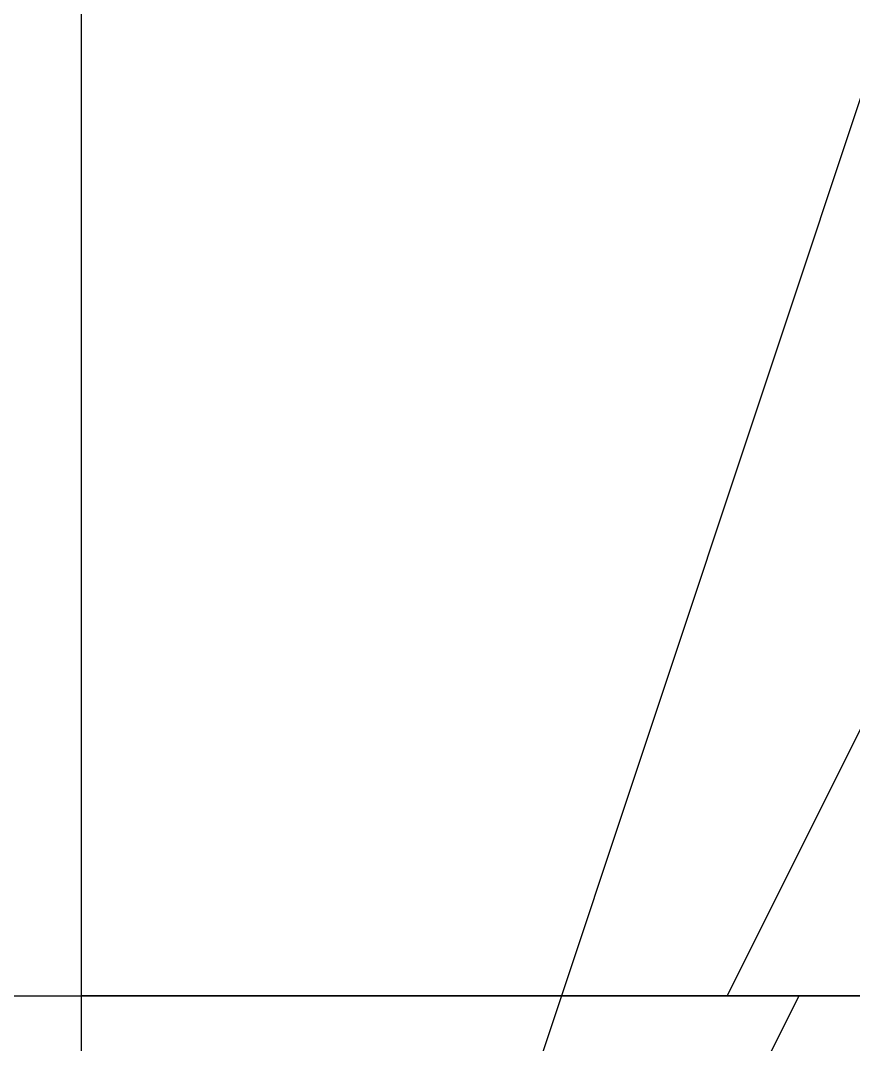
# Model space of a CAD drawing. Header units: millimetres. Extents: x -1499 to 6658, y -12483 to -6008.
# Drawn here: x 1820.451 to 1822.191, y -10811.767 to -10809.627 of the extents above; entities that cross this region are included whole.
import ezdxf

# ---------------------------------------------------------------- set-up
doc = ezdxf.new("R2010")
doc.units = ezdxf.units.MM
doc.layers.add('Layer', color=7, linetype='Continuous')
doc.layers.add('종단지반선', color=3, linetype='Continuous')

# ---------------------------------------------------------------- blocks, each defined once
blk = doc.blocks.new('TB-12')
at = {"layer": 'Layer'}
for points in [[(-1, 0), (-1, -1), (1, -1), (1, 0), (-1, 0)], [(-0.55, -1), (0.45, 0)], [(-3, -1), (-1, -1)], [(-1, -1.5), (-0.5, -1)], [(-1, -1), (-1, -6), (1, -6), (1, -1), (-1, -1)]]:
    blk.add_lwpolyline(points, dxfattribs=at)

msp = doc.modelspace()

# ---------------------------------------------------------------- linework, layer by layer
at = {"layer": '종단지반선', "flags": 128}
msp.add_lwpolyline([(1876.1572, -10671.3776), (1856.1572, -10719.5516), (1836.1572, -10767.8576), (1816.1572, -10827.9656)], dxfattribs=at)

# ---------------------------------------------------------------- block references
at = {"xscale": 3, "yscale": 6, "zscale": 3}
msp.add_blockref('TB-12', (1823.5772, -10805.6655), dxfattribs=at)

doc.saveas('drawing.dxf')
